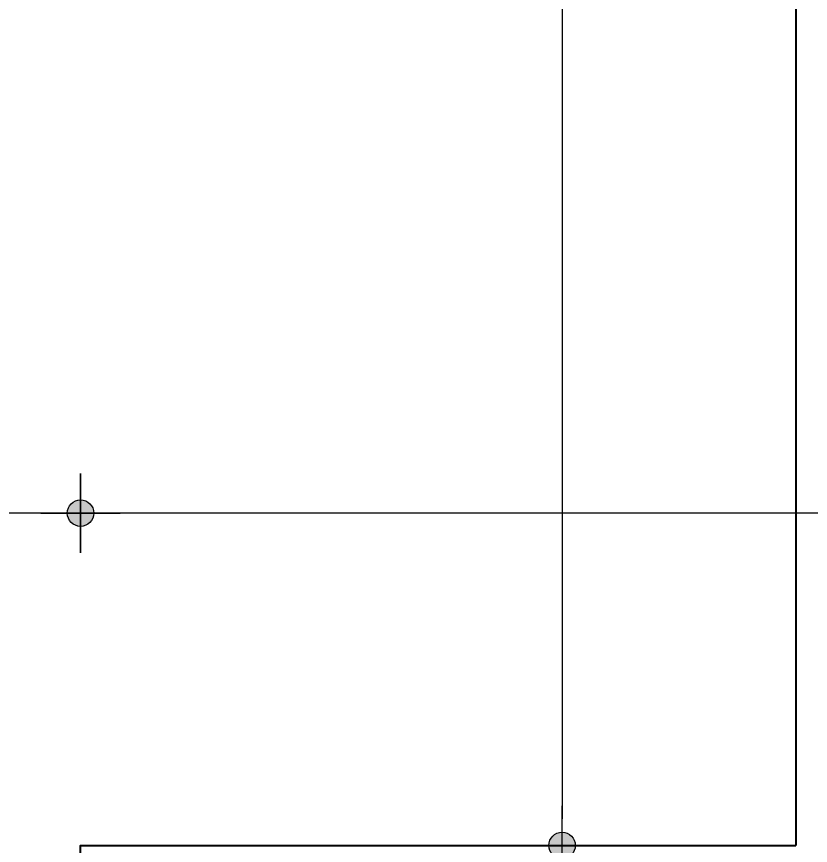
# Model space of a CAD drawing. Header units: inches. Extents: x -4597 to 93300, y -11124 to 5932.
# Drawn here: x 47.45 to 77.42, y -9332.71 to -9301.41 of the extents above; entities that cross this region are included whole.
import ezdxf

# ---------------------------------------------------------------- set-up
doc = ezdxf.new("R2010")
doc.units = ezdxf.units.IN
doc.header["$LTSCALE"] = 0.5
doc.header["$MEASUREMENT"] = 0
doc.header["$PDMODE"] = 66
doc.layers.add('hatch', color=9, linetype='Continuous', lineweight=0)
doc.layers.add('Toilet', color=7, linetype='Continuous', lineweight=25)
doc.styles.get("Standard").update_dxf_attribs({"font": 'arial.ttf'})
doc.dimstyles.new('S8', dxfattribs={"dimtxt": 5, "dimasz": 1, "dimexe": 6, "dimexo": 18, "dimgap": 1.9375, "dimtad": 1, "dimdec": 0, "dimzin": 3, "dimdsep": 46, "dimlunit": 4, "dimtxsty": 'Standard', "dimblk": 'dot 2', "dimcen": 12, "dimse1": 1, "dimse2": 1, "dimclrd": 1, "dimclre": 1, "dimclrt": 256, "dimadec": 0, "dimazin": 0, "dimtfac": 0.75, "dimtdec": 0, "dimtix": 1, "dimtmove": 1, "dimatfit": 3, "dimldrblk": 'DOT', "dimfxl": 1, "dimtolj": 1, "dimtzin": 0, "dimlwd": 9, "dimlwe": 9, "dimarcsym": 0})

# ---------------------------------------------------------------- blocks, each defined once
blk = doc.blocks.new('dot1')
at = {"layer": 'hatch'}
h = blk.add_hatch(color=256, dxfattribs=at)
edge = h.paths.add_edge_path()
edge.add_arc((0, 0), 1, 0, 360)
for p, q in [((0, 3), (0, -3)), ((3, 0), (-3, 0))]:
    blk.add_line(p, q, dxfattribs=at)
blk.add_circle((0, 0), 1, dxfattribs=at)
blk = doc.blocks.new('dot 2')
at = {"layer": 'hatch', "xscale": 0.5, "yscale": 0.5, "zscale": 0.5}
blk.add_blockref('dot1', (0, 0), dxfattribs=at)
blk = doc.blocks.new('*D497')
at = {"layer": 'Defpoints', "color": 0, "transparency": 16777216}
for p in [(49.862, -9320.161), (49.862, -9332.709), (133.862, -9332.709)]:
    blk.add_point(p, dxfattribs=at)
at = {"layer": 'Toilet', "color": 1, "lineweight": 9, "transparency": 16777216}
blk.add_line((132.862, -9320.161), (50.862, -9320.161), dxfattribs=at)
at = {"layer": 'Toilet', "color": 1, "lineweight": 9, "transparency": 16777216, "rotation": 180}
blk.add_blockref('dot 2', (49.862, -9320.161), dxfattribs=at)
at = {"layer": 'Toilet', "color": 1, "lineweight": 9, "transparency": 16777216}
blk.add_blockref('dot 2', (133.862, -9320.161), dxfattribs=at)
at = {"layer": 'Toilet', "transparency": 16777216, "insert": (91.862, -9315.67), "char_height": 5, "attachment_point": 5}
blk.add_mtext('\\A1;7\'-0"', dxfattribs=at)
blk = doc.blocks.new('_Dot')
at = {"color": 0, "linetype": 'ByBlock', "lineweight": -2}
blk.add_line((-0.5, 0), (-1, 0), dxfattribs=at)
at = {"color": 0, "linetype": 'ByBlock', "const_width": 0.5}
blk.add_lwpolyline([(-0.25, 0, 1), (0.25, 0, 1)], format="xyb", close=True, dxfattribs=at)
blk = doc.blocks.new('*D498')
at = {"layer": 'Defpoints', "color": 0, "transparency": 16777216}
for p in [(-13.939, -9320.161), (49.862, -9332.709), (-13.939, -9344.709)]:
    blk.add_point(p, dxfattribs=at)
at = {"layer": 'Toilet', "color": 1, "lineweight": 9, "transparency": 16777216}
blk.add_line((48.862, -9320.161), (-12.939, -9320.161), dxfattribs=at)
at = {"layer": 'Toilet', "color": 1, "lineweight": 9, "transparency": 16777216, "rotation": 180}
blk.add_blockref('dot 2', (-13.939, -9320.161), dxfattribs=at)
at = {"layer": 'Toilet', "color": 1, "lineweight": 9, "transparency": 16777216}
blk.add_blockref('dot 2', (49.862, -9320.161), dxfattribs=at)
at = {"layer": 'Toilet', "transparency": 16777216, "insert": (17.961, -9315.68), "char_height": 5, "attachment_point": 5}
blk.add_mtext('\\A1;5\'-4"', dxfattribs=at)
blk = doc.blocks.new('*D518')
at = {"layer": 'Defpoints', "color": 0, "transparency": 16777216}
for p in [(49.862, -9205.965), (68.039, -9332.709), (133.862, -9332.709)]:
    blk.add_point(p, dxfattribs=at)
at = {"layer": 'Toilet', "color": 1, "lineweight": 9, "transparency": 16777216}
blk.add_line((68.039, -9206.965), (68.039, -9331.709), dxfattribs=at)
for p, rotation in [((68.039, -9205.965), 90), ((68.039, -9332.709), 270)]:
    blk.add_blockref('dot 2', p, dxfattribs=dict(at, rotation=rotation))
at = {"layer": 'Toilet', "transparency": 16777216, "insert": (63.548, -9269.337), "char_height": 5, "attachment_point": 5, "rotation": 90}
blk.add_mtext('\\A1;10\'-7"', dxfattribs=at)

msp = doc.modelspace()

# ---------------------------------------------------------------- linework, layer by layer
msp.add_line((76.862, -9289.965), (76.862, -9332.709))
at = {"layer": 'Toilet'}
msp.add_lwpolyline([(49.862, -9359.709), (49.862, -9332.709), (76.862, -9332.709)], dxfattribs=at)

# ---------------------------------------------------------------- dimensions: what is measured, and where the dimension line sits
dim = msp.add_linear_dim(base=(68.039, -9332.709), p1=(49.862, -9205.965), p2=(133.862, -9332.709), angle=90, dimstyle='S8', override={"dimfxl": 2, "dimfxlon": 1, "dimarcsym": 1}, dxfattribs=at)
dim.commit()
dim.dimension.update_dxf_attribs({"geometry": '*D518', "text_midpoint": (63.548, -9269.337)})
for base, p1, p2, picture, middle in [((-13.939, -9320.161), (49.862, -9332.709), (-13.939, -9344.709), '*D498', (17.961, -9315.68)), ((49.862, -9320.161), (133.862, -9332.709), (49.862, -9332.709), '*D497', (91.862, -9315.67))]:
    dim = msp.add_linear_dim(base=base, p1=p1, p2=p2, dimstyle='S8', override={"dimfxl": 2, "dimfxlon": 1, "dimarcsym": 1}, dxfattribs=at)
    dim.commit()
    dim.dimension.update_dxf_attribs({"geometry": picture, "text_midpoint": middle})

doc.saveas('drawing.dxf')
